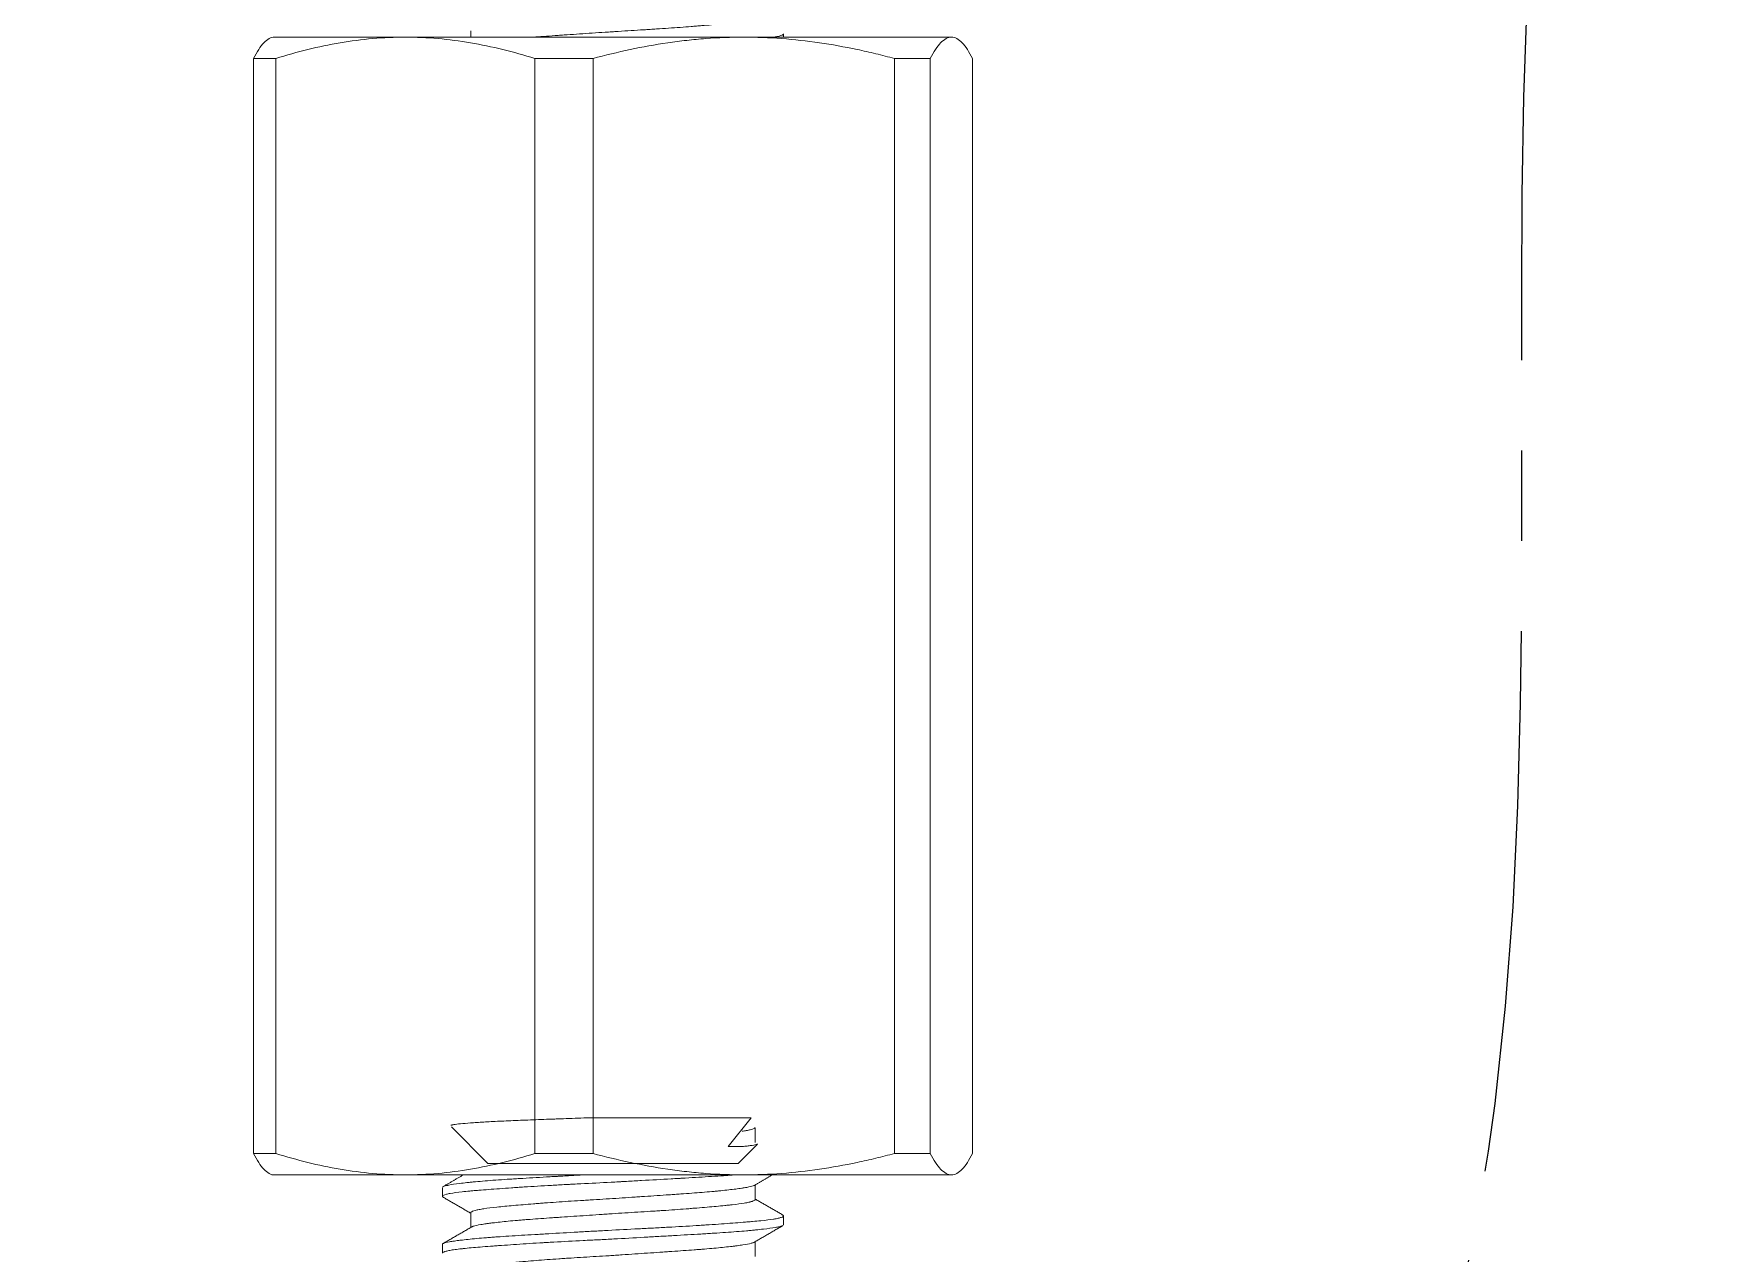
# Model space of a CAD drawing. Extents: x 9509 to 10103, y -14876 to -14456.
# Drawn here: x 9854.39 to 9883.91, y -14807.22 to -14785.78 of the extents above; entities that cross this region are included whole.
import ezdxf

# ---------------------------------------------------------------- set-up
doc = ezdxf.new("R2010")
doc.units = 0
doc.header["$MEASUREMENT"] = 0
doc.linetypes.add('CENTER2', pattern=[28.575, 19.05, -3.175, 3.175, -3.175])
doc.linetypes.add('HIDDEN2', pattern=[4.7625, 3.175, -1.5875])
doc.layers.add('1', color=4, linetype='HIDDEN2')
doc.layers.add('CENTER', color=1, linetype='CENTER2')

msp = doc.modelspace()

# ---------------------------------------------------------------- linework, layer by layer
at = {"layer": '1', "color": 7, "linetype": 'Continuous', "lineweight": 18}
for p, q in [((9870.53, -14785.841), (9858.632, -14785.841)), ((9862.081, -14785.728), (9862.081, -14785.841)), ((9867.581, -14785.841), (9867.581, -14785.784)), ((9858.259, -14805.465), (9858.259, -14786.216)), ((9858.655, -14786.216), (9858.259, -14786.216)), ((9858.655, -14805.465), (9858.655, -14786.216)), ((9864.231, -14786.216), (9863.206, -14786.216)), ((9863.206, -14805.465), (9863.206, -14786.216)), ((9864.231, -14805.465), (9864.231, -14786.216)), ((9870.157, -14786.216), (9869.528, -14786.216)), ((9869.528, -14805.465), (9869.528, -14786.216)), ((9870.157, -14805.465), (9870.157, -14786.216)), ((9870.904, -14805.465), (9870.904, -14786.216)), ((9864.071, -14804.841), (9867.009, -14804.841)), ((9867.009, -14804.841), (9866.605, -14805.341)), ((9861.74, -14804.999), (9862.381, -14805.641)), ((9867.081, -14805.274), (9867.081, -14805.012)), ((9858.655, -14805.465), (9858.259, -14805.465)), ((9864.231, -14805.465), (9863.206, -14805.465)), ((9866.875, -14805.341), (9866.605, -14805.341)), ((9866.781, -14805.641), (9867.115, -14805.307)), ((9870.157, -14805.465), (9869.528, -14805.465)), ((9862.381, -14805.641), (9866.781, -14805.641)), ((9858.581, -14805.841), (9860.931, -14805.841)), ((9860.931, -14805.841), (9866.88, -14805.841)), ((9861.581, -14806.063), (9861.581, -14806.218)), ((9866.88, -14805.841), (9870.53, -14805.841)), ((9867.081, -14806.274), (9867.081, -14806.016)), ((9862.081, -14806.507), (9862.081, -14806.765)), ((9867.581, -14806.718), (9867.581, -14806.562)), ((9861.581, -14807.063), (9861.581, -14807.218)), ((9867.081, -14807.274), (9867.081, -14807.016))]:
    msp.add_line(p, q, dxfattribs=at)
for points, knots in [([(9863.181, -14785.841), (9863.239, -14785.836), (9863.299, -14785.832), (9863.426, -14785.823), (9863.511, -14785.817), (9863.599, -14785.811), (9863.634, -14785.808), (9863.652, -14785.807), (9863.705, -14785.804), (9863.741, -14785.801), (9863.921, -14785.789), (9864.068, -14785.779), (9864.293, -14785.764), (9864.368, -14785.759), (9864.464, -14785.752), (9864.483, -14785.751), (9864.521, -14785.749), (9864.54, -14785.747), (9864.597, -14785.744), (9864.635, -14785.741), (9864.825, -14785.729), (9864.975, -14785.72), (9865.16, -14785.709), (9865.197, -14785.706), (9865.271, -14785.702), (9865.308, -14785.699), (9865.417, -14785.692), (9865.488, -14785.688), (9865.697, -14785.673), (9865.831, -14785.663), (9865.989, -14785.651), (9866.021, -14785.648), (9866.083, -14785.643), (9866.113, -14785.641), (9866.202, -14785.633), (9866.259, -14785.628), (9866.423, -14785.614), (9866.522, -14785.604), (9866.634, -14785.593), (9866.655, -14785.59), (9866.697, -14785.586), (9866.717, -14785.583), (9866.775, -14785.576), (9866.845, -14785.567), (9866.904, -14785.557), (9866.943, -14785.55), (9866.955, -14785.547), (9866.978, -14785.542), (9866.988, -14785.54), (9867.037, -14785.527), (9867.063, -14785.517), (9867.079, -14785.503), (9867.081, -14785.499), (9867.081, -14785.495)], [0.2846428, 0.2846428, 0.2846428, 0.2846428, 0.3126218, 0.3126218, 0.3427278, 0.3502543, 0.3502543, 0.3577808, 0.3577808, 0.3728338, 0.3728338, 0.4330458, 0.4330458, 0.4631519, 0.4631519, 0.4706784, 0.4706784, 0.4782049, 0.4782049, 0.4932579, 0.4932579, 0.5534699, 0.5534699, 0.5685229, 0.5685229, 0.5835759, 0.5835759, 0.6136819, 0.6136819, 0.6738939, 0.6738939, 0.6889469, 0.6889469, 0.7039999, 0.7039999, 0.7341059, 0.7341059, 0.794318, 0.794318, 0.809371, 0.809371, 0.824424, 0.824424, 0.85453, 0.884636, 0.884636, 0.899689, 0.899689, 0.914742, 0.914742, 0.974954, 0.974954, 1, 1, 1, 1]), ([(9858.259, -14786.216), (9858.321, -14786.098), (9858.383, -14786.004), (9858.476, -14785.907), (9858.507, -14785.882), (9858.57, -14785.849), (9858.601, -14785.841), (9858.632, -14785.841)], [0, 0, 0, 0, 0.5, 0.5, 0.75, 0.75, 1, 1, 1, 1]), ([(9860.931, -14785.841), (9860.74, -14785.841), (9860.549, -14785.849), (9860.165, -14785.882), (9859.974, -14785.907), (9859.404, -14786.004), (9859.028, -14786.099), (9858.655, -14786.216)], [0, 0, 0, 0, 0.25, 0.25, 0.5, 0.5, 1, 1, 1, 1]), ([(9863.206, -14786.216), (9862.831, -14786.098), (9862.455, -14786.004), (9861.886, -14785.907), (9861.696, -14785.882), (9861.314, -14785.849), (9861.123, -14785.841), (9860.931, -14785.841)], [0, 0, 0, 0, 0.5, 0.5, 0.75, 0.75, 1, 1, 1, 1]), ([(9866.88, -14785.841), (9866.657, -14785.841), (9866.435, -14785.849), (9866.1, -14785.874), (9865.989, -14785.884), (9865.821, -14785.903), (9865.765, -14785.91), (9865.654, -14785.924), (9865.152, -14785.993), (9864.661, -14786.1), (9864.231, -14786.216)], [0, 0, 0, 0, 0.25, 0.25, 0.375, 0.375, 0.4375, 0.4375, 0.5, 1, 1, 1, 1]), ([(9869.528, -14786.216), (9869.42, -14786.187), (9869.257, -14786.145), (9869.092, -14786.106), (9868.982, -14786.081), (9868.927, -14786.069), (9868.652, -14786.011), (9868.431, -14785.971), (9867.989, -14785.907), (9867.768, -14785.882), (9867.324, -14785.849), (9867.102, -14785.841), (9866.88, -14785.841)], [0, 0, 0, 0, 0.125, 0.1875, 0.1875, 0.25, 0.25, 0.5, 0.5, 0.75, 0.75, 1, 1, 1, 1]), ([(9867.404, -14785.841), (9867.444, -14785.834), (9867.477, -14785.828), (9867.524, -14785.816), (9867.54, -14785.811), (9867.556, -14785.805), (9867.559, -14785.804), (9867.564, -14785.801), (9867.571, -14785.797), (9867.576, -14785.794), (9867.58, -14785.789), (9867.581, -14785.786), (9867.581, -14785.784)], [0.8021387, 0.8021387, 0.8021387, 0.8021387, 0.8700665, 0.8700665, 0.9214645, 0.9214645, 0.9343141, 0.9343141, 0.9471636, 0.9728626, 0.9728626, 1, 1, 1, 1]), ([(9870.53, -14785.841), (9870.499, -14785.841), (9870.468, -14785.849), (9870.405, -14785.882), (9870.373, -14785.907), (9870.28, -14786.004), (9870.218, -14786.099), (9870.157, -14786.216)], [0, 0, 0, 0, 0.25, 0.25, 0.5, 0.5, 1, 1, 1, 1]), ([(9870.904, -14786.216), (9870.842, -14786.098), (9870.78, -14786.004), (9870.687, -14785.907), (9870.656, -14785.882), (9870.593, -14785.849), (9870.562, -14785.841), (9870.53, -14785.841)], [0, 0, 0, 0, 0.5, 0.5, 0.75, 0.75, 1, 1, 1, 1]), ([(9861.729, -14804.97), (9861.733, -14804.968), (9861.739, -14804.967), (9861.751, -14804.964), (9861.756, -14804.962), (9861.768, -14804.96), (9861.775, -14804.959), (9861.812, -14804.953), (9861.852, -14804.948), (9861.95, -14804.938), (9862.009, -14804.933), (9862.094, -14804.927), (9862.112, -14804.926), (9862.148, -14804.923), (9862.205, -14804.919), (9862.265, -14804.915), (9862.393, -14804.908), (9862.486, -14804.903), (9862.637, -14804.896), (9862.69, -14804.893), (9862.799, -14804.889), (9862.854, -14804.886), (9863.026, -14804.879), (9863.145, -14804.875), (9863.332, -14804.868), (9863.396, -14804.865), (9863.494, -14804.862), (9863.526, -14804.861), (9863.593, -14804.858), (9863.626, -14804.857), (9863.794, -14804.851), (9863.931, -14804.846), (9864.071, -14804.841)], [0, 0, 0, 0, 0.043439, 0.043439, 0.071573, 0.071573, 0.099707, 0.099707, 0.212244, 0.212244, 0.32478, 0.32478, 0.352914, 0.352914, 0.381048, 0.437317, 0.437317, 0.549853, 0.549853, 0.606122, 0.606122, 0.66239, 0.66239, 0.774927, 0.774927, 0.831195, 0.831195, 0.859329, 0.859329, 0.887463, 0.887463, 1, 1, 1, 1]), ([(9867.081, -14805.011), (9867.079, -14805.014), (9867.077, -14805.017), (9867.06, -14805.03), (9867.034, -14805.039), (9866.984, -14805.051), (9866.974, -14805.053), (9866.95, -14805.058), (9866.938, -14805.06), (9866.903, -14805.066), (9866.879, -14805.07), (9866.853, -14805.074)], [0, 0, 0, 0, 0.146422, 0.146422, 0.592853, 0.592853, 0.704461, 0.704461, 0.816069, 0.816069, 1, 1, 1, 1]), ([(9858.259, -14805.465), (9858.321, -14805.583), (9858.383, -14805.677), (9858.476, -14805.774), (9858.507, -14805.799), (9858.57, -14805.832), (9858.601, -14805.841), (9858.632, -14805.841)], [0, 0, 0, 0, 0.5, 0.5, 0.75, 0.75, 1, 1, 1, 1]), ([(9860.931, -14805.841), (9860.74, -14805.841), (9860.549, -14805.832), (9860.165, -14805.799), (9859.974, -14805.774), (9859.404, -14805.677), (9859.028, -14805.582), (9858.655, -14805.465)], [0, 0, 0, 0, 0.25, 0.25, 0.5, 0.5, 1, 1, 1, 1]), ([(9863.206, -14805.465), (9862.831, -14805.583), (9862.455, -14805.677), (9861.886, -14805.774), (9861.696, -14805.799), (9861.314, -14805.832), (9861.123, -14805.841), (9860.931, -14805.841)], [0, 0, 0, 0, 0.5, 0.5, 0.75, 0.75, 1, 1, 1, 1]), ([(9866.88, -14805.841), (9866.657, -14805.841), (9866.435, -14805.832), (9866.1, -14805.807), (9865.989, -14805.797), (9865.821, -14805.778), (9865.765, -14805.771), (9865.654, -14805.757), (9865.152, -14805.688), (9864.661, -14805.581), (9864.231, -14805.465)], [0, 0, 0, 0, 0.25, 0.25, 0.375, 0.375, 0.4375, 0.4375, 0.5, 1, 1, 1, 1]), ([(9866.875, -14805.341), (9866.906, -14805.338), (9866.934, -14805.335), (9866.972, -14805.33), (9866.984, -14805.329), (9867.007, -14805.326), (9867.018, -14805.325), (9867.067, -14805.317), (9867.094, -14805.311), (9867.117, -14805.303), (9867.121, -14805.301), (9867.124, -14805.298)], [0, 0, 0, 0, 0.206312, 0.206312, 0.309467, 0.309467, 0.412623, 0.412623, 0.825246, 0.825246, 1, 1, 1, 1]), ([(9869.528, -14805.465), (9869.42, -14805.495), (9869.257, -14805.536), (9869.092, -14805.575), (9868.982, -14805.6), (9868.927, -14805.612), (9868.652, -14805.67), (9868.431, -14805.71), (9867.989, -14805.774), (9867.768, -14805.799), (9867.324, -14805.832), (9867.102, -14805.841), (9866.88, -14805.841)], [0, 0, 0, 0, 0.125, 0.1875, 0.1875, 0.25, 0.25, 0.5, 0.5, 0.75, 0.75, 1, 1, 1, 1]), ([(9870.53, -14805.841), (9870.499, -14805.841), (9870.468, -14805.832), (9870.405, -14805.799), (9870.373, -14805.774), (9870.28, -14805.677), (9870.218, -14805.582), (9870.157, -14805.465)], [0, 0, 0, 0, 0.25, 0.25, 0.5, 0.5, 1, 1, 1, 1]), ([(9870.904, -14805.465), (9870.842, -14805.583), (9870.78, -14805.677), (9870.687, -14805.774), (9870.656, -14805.799), (9870.593, -14805.832), (9870.562, -14805.841), (9870.53, -14805.841)], [0, 0, 0, 0, 0.5, 0.5, 0.75, 0.75, 1, 1, 1, 1]), ([(9866.744, -14805.84), (9866.737, -14805.841), (9866.731, -14805.841), (9866.693, -14805.844), (9866.661, -14805.847), (9866.611, -14805.85), (9866.595, -14805.851), (9866.561, -14805.854), (9866.544, -14805.855), (9866.39, -14805.865), (9866.244, -14805.874), (9866.013, -14805.888), (9865.934, -14805.892), (9865.832, -14805.898), (9865.811, -14805.899), (9865.77, -14805.902), (9865.749, -14805.903), (9865.687, -14805.907), (9865.645, -14805.909), (9865.434, -14805.921), (9865.261, -14805.931), (9864.997, -14805.946), (9864.908, -14805.951), (9864.796, -14805.957), (9864.773, -14805.958), (9864.728, -14805.961), (9864.661, -14805.965), (9864.593, -14805.968), (9864.37, -14805.98), (9864.192, -14805.989), (9863.973, -14806), (9863.907, -14806.004), (9863.841, -14806.007), (9863.798, -14806.009), (9863.776, -14806.01), (9863.667, -14806.016), (9863.582, -14806.021), (9863.332, -14806.035), (9863.173, -14806.044), (9862.981, -14806.057), (9862.943, -14806.059), (9862.887, -14806.063), (9862.869, -14806.064), (9862.832, -14806.067), (9862.741, -14806.073), (9862.654, -14806.079), (9862.52, -14806.089), (9862.457, -14806.094), (9862.334, -14806.103), (9862.276, -14806.108), (9862.193, -14806.114), (9862.166, -14806.117), (9862.113, -14806.121), (9862.088, -14806.123), (9862.015, -14806.13), (9861.97, -14806.135), (9861.845, -14806.149), (9861.776, -14806.158), (9861.708, -14806.17), (9861.695, -14806.173), (9861.672, -14806.178), (9861.661, -14806.18), (9861.632, -14806.188), (9861.602, -14806.198), (9861.587, -14806.208), (9861.58, -14806.218), (9861.581, -14806.222), (9861.588, -14806.229), (9861.592, -14806.232), (9861.597, -14806.234)], [0, 0, 0, 0, 0.003762, 0.003762, 0.021846, 0.021846, 0.030888, 0.030888, 0.039931, 0.039931, 0.112269, 0.112269, 0.148438, 0.148438, 0.15748, 0.15748, 0.166522, 0.166522, 0.184607, 0.184607, 0.256945, 0.256945, 0.293114, 0.293114, 0.302156, 0.302156, 0.311198, 0.329283, 0.329283, 0.401621, 0.401621, 0.419705, 0.428747, 0.428747, 0.43779, 0.43779, 0.473959, 0.473959, 0.546297, 0.546297, 0.564381, 0.564381, 0.573423, 0.573423, 0.582465, 0.618634, 0.618634, 0.654803, 0.654803, 0.690972, 0.690972, 0.709057, 0.709057, 0.727141, 0.727141, 0.76331, 0.76331, 0.835648, 0.835648, 0.853733, 0.853733, 0.871817, 0.871817, 0.907986, 0.944155, 0.944155, 0.980324, 0.980324, 1, 1, 1, 1]), ([(9861.595, -14806.048), (9861.595, -14806.047), (9861.604, -14806.043), (9861.616, -14806.038), (9861.641, -14806.032), (9861.651, -14806.029), (9861.666, -14806.026), (9861.672, -14806.025), (9861.683, -14806.022), (9861.689, -14806.021), (9861.744, -14806.011), (9861.808, -14806.002), (9861.925, -14805.987), (9861.968, -14805.982), (9862.026, -14805.976), (9862.038, -14805.975), (9862.063, -14805.973), (9862.075, -14805.971), (9862.113, -14805.968), (9862.138, -14805.965), (9862.271, -14805.953), (9862.389, -14805.943), (9862.584, -14805.929), (9862.652, -14805.924), (9862.741, -14805.918), (9862.758, -14805.917), (9862.795, -14805.915), (9862.849, -14805.912), (9862.904, -14805.908), (9863.092, -14805.897), (9863.249, -14805.888), (9863.456, -14805.876), (9863.518, -14805.872), (9863.582, -14805.869), (9863.624, -14805.866), (9863.646, -14805.865), (9863.753, -14805.859), (9863.84, -14805.854), (9863.977, -14805.846), (9864.028, -14805.843), (9864.078, -14805.84)], [0, 0, 0, 0, 0.001095, 0.069626, 0.069626, 0.103891, 0.103891, 0.121024, 0.121024, 0.138156, 0.138156, 0.275218, 0.275218, 0.343749, 0.343749, 0.360882, 0.360882, 0.378014, 0.378014, 0.41228, 0.41228, 0.549341, 0.549341, 0.617872, 0.617872, 0.635005, 0.635005, 0.652137, 0.686403, 0.686403, 0.823464, 0.823464, 0.85773, 0.874863, 0.874863, 0.891995, 0.891995, 0.960526, 0.960526, 1, 1, 1, 1]), ([(9867.071, -14806.022), (9867.065, -14806.026), (9867.057, -14806.03), (9867.021, -14806.043), (9866.983, -14806.052), (9866.919, -14806.064), (9866.905, -14806.066), (9866.883, -14806.07), (9866.875, -14806.071), (9866.86, -14806.073), (9866.852, -14806.074), (9866.812, -14806.08), (9866.776, -14806.085), (9866.662, -14806.1), (9866.575, -14806.11), (9866.463, -14806.121), (9866.451, -14806.123), (9866.425, -14806.125), (9866.412, -14806.126), (9866.373, -14806.13), (9866.346, -14806.132), (9866.264, -14806.14), (9866.208, -14806.144), (9866.032, -14806.158), (9865.906, -14806.167), (9865.755, -14806.178), (9865.739, -14806.179), (9865.705, -14806.182), (9865.654, -14806.185), (9865.602, -14806.189), (9865.498, -14806.196), (9865.357, -14806.206), (9865.211, -14806.216), (9865.101, -14806.223), (9865.064, -14806.226), (9864.989, -14806.231), (9864.951, -14806.233), (9864.838, -14806.241), (9864.763, -14806.246), (9864.612, -14806.256), (9864.537, -14806.26), (9864.386, -14806.27), (9864.311, -14806.274), (9864.198, -14806.281), (9864.161, -14806.284), (9864.086, -14806.288), (9864.049, -14806.291), (9863.864, -14806.302), (9863.721, -14806.311), (9863.514, -14806.326), (9863.446, -14806.331), (9863.346, -14806.338), (9863.313, -14806.341), (9863.248, -14806.346), (9863.216, -14806.348), (9863.059, -14806.361), (9862.942, -14806.371), (9862.78, -14806.385), (9862.728, -14806.39), (9862.629, -14806.399), (9862.583, -14806.404), (9862.452, -14806.418), (9862.377, -14806.427), (9862.297, -14806.439), (9862.282, -14806.441), (9862.253, -14806.446), (9862.239, -14806.449), (9862.201, -14806.456), (9862.179, -14806.461), (9862.123, -14806.476), (9862.098, -14806.486), (9862.085, -14806.498), (9862.083, -14806.501), (9862.082, -14806.505), (9862.081, -14806.506), (9862.081, -14806.507)], [0, 0, 0, 0, 0.024331, 0.024331, 0.083969, 0.083969, 0.098878, 0.098878, 0.106333, 0.106333, 0.113787, 0.113787, 0.143606, 0.143606, 0.203243, 0.203243, 0.210698, 0.210698, 0.218153, 0.218153, 0.233062, 0.233062, 0.262881, 0.262881, 0.322518, 0.322518, 0.329973, 0.329973, 0.337427, 0.352337, 0.352337, 0.382155, 0.411974, 0.411974, 0.426883, 0.426883, 0.441793, 0.441793, 0.471611, 0.471611, 0.50143, 0.50143, 0.531249, 0.531249, 0.546158, 0.546158, 0.561067, 0.561067, 0.620705, 0.620705, 0.650523, 0.650523, 0.665433, 0.665433, 0.680342, 0.680342, 0.739979, 0.739979, 0.769798, 0.769798, 0.799617, 0.799617, 0.859254, 0.859254, 0.874163, 0.874163, 0.889073, 0.889073, 0.918891, 0.918891, 0.978529, 0.978529, 0.993438, 0.993438, 1, 1, 1, 1]), ([(9862.096, -14806.757), (9862.1, -14806.754), (9862.105, -14806.752), (9862.113, -14806.749), (9862.116, -14806.748), (9862.123, -14806.746), (9862.126, -14806.744), (9862.16, -14806.734), (9862.203, -14806.725), (9862.287, -14806.71), (9862.326, -14806.704), (9862.37, -14806.698), (9862.388, -14806.696), (9862.398, -14806.694), (9862.426, -14806.691), (9862.445, -14806.688), (9862.547, -14806.676), (9862.639, -14806.666), (9862.792, -14806.651), (9862.846, -14806.646), (9862.917, -14806.64), (9862.932, -14806.639), (9862.961, -14806.636), (9863.004, -14806.633), (9863.049, -14806.629), (9863.201, -14806.618), (9863.329, -14806.609), (9863.499, -14806.597), (9863.534, -14806.594), (9863.603, -14806.589), (9863.639, -14806.587), (9863.746, -14806.58), (9863.818, -14806.575), (9864.036, -14806.56), (9864.184, -14806.55), (9864.374, -14806.537), (9864.412, -14806.535), (9864.488, -14806.53), (9864.527, -14806.527), (9864.641, -14806.52), (9864.717, -14806.515), (9864.943, -14806.501), (9865.092, -14806.492), (9865.276, -14806.48), (9865.313, -14806.478), (9865.386, -14806.473), (9865.421, -14806.471), (9865.528, -14806.464), (9865.667, -14806.454), (9865.801, -14806.444), (9865.898, -14806.437), (9865.946, -14806.433), (9865.994, -14806.429), (9866.025, -14806.427), (9866.041, -14806.426), (9866.18, -14806.414), (9866.293, -14806.404), (9866.449, -14806.39), (9866.499, -14806.385), (9866.569, -14806.378), (9866.592, -14806.376), (9866.626, -14806.372), (9866.637, -14806.371), (9866.658, -14806.369), (9866.669, -14806.368), (9866.762, -14806.357), (9866.832, -14806.348), (9866.919, -14806.333), (9866.952, -14806.327), (9866.979, -14806.321), (9866.99, -14806.318), (9866.995, -14806.317), (9867.009, -14806.313), (9867.018, -14806.311), (9867.058, -14806.298), (9867.076, -14806.288), (9867.081, -14806.276), (9867.081, -14806.275), (9867.081, -14806.273)], [0, 0, 0, 0, 0.013796, 0.013796, 0.021294, 0.021294, 0.028792, 0.028792, 0.088772, 0.088772, 0.118763, 0.126261, 0.126261, 0.133758, 0.133758, 0.148753, 0.148753, 0.208734, 0.208734, 0.238725, 0.238725, 0.246222, 0.246222, 0.25372, 0.268715, 0.268715, 0.328696, 0.328696, 0.343691, 0.343691, 0.358687, 0.358687, 0.388677, 0.388677, 0.448658, 0.448658, 0.463653, 0.463653, 0.478648, 0.478648, 0.508639, 0.508639, 0.56862, 0.56862, 0.583615, 0.583615, 0.59861, 0.59861, 0.628601, 0.658591, 0.658591, 0.673586, 0.681084, 0.681084, 0.688582, 0.688582, 0.748562, 0.748562, 0.778553, 0.778553, 0.793548, 0.793548, 0.801046, 0.801046, 0.808543, 0.808543, 0.868524, 0.868524, 0.898515, 0.906012, 0.906012, 0.91351, 0.91351, 0.928505, 0.928505, 0.988486, 0.988486, 1, 1, 1, 1]), ([(9861.581, -14807.062), (9861.581, -14807.061), (9861.582, -14807.06), (9861.583, -14807.057), (9861.586, -14807.053), (9861.591, -14807.05), (9861.594, -14807.048), (9861.597, -14807.047), (9861.619, -14807.036), (9861.654, -14807.027), (9861.73, -14807.014), (9861.759, -14807.009), (9861.809, -14807.002), (9861.826, -14807), (9861.863, -14806.995), (9861.883, -14806.993), (9861.984, -14806.98), (9862.079, -14806.97), (9862.24, -14806.956), (9862.297, -14806.951), (9862.387, -14806.943), (9862.418, -14806.941), (9862.482, -14806.936), (9862.514, -14806.934), (9862.68, -14806.922), (9862.821, -14806.913), (9863.047, -14806.9), (9863.125, -14806.895), (9863.245, -14806.888), (9863.286, -14806.886), (9863.368, -14806.881), (9863.409, -14806.878), (9863.616, -14806.867), (9863.787, -14806.857), (9864.049, -14806.842), (9864.138, -14806.837), (9864.317, -14806.827), (9864.407, -14806.822), (9864.675, -14806.807), (9864.853, -14806.798), (9865.075, -14806.787), (9865.119, -14806.785), (9865.207, -14806.78), (9865.252, -14806.778), (9865.383, -14806.771), (9865.469, -14806.766), (9865.723, -14806.753), (9865.885, -14806.743), (9866.082, -14806.731), (9866.12, -14806.728), (9866.178, -14806.725), (9866.197, -14806.723), (9866.235, -14806.721), (9866.329, -14806.715), (9866.49, -14806.704), (9866.622, -14806.694), (9866.749, -14806.684), (9866.81, -14806.68), (9866.883, -14806.674), (9866.898, -14806.673), (9866.926, -14806.67), (9866.94, -14806.669), (9866.981, -14806.666), (9867.008, -14806.664), (9867.086, -14806.657), (9867.134, -14806.652), (9867.268, -14806.639), (9867.343, -14806.629), (9867.412, -14806.618), (9867.419, -14806.617), (9867.434, -14806.615), (9867.454, -14806.611), (9867.473, -14806.607), (9867.507, -14806.6), (9867.544, -14806.59), (9867.566, -14806.58), (9867.576, -14806.572), (9867.58, -14806.569), (9867.581, -14806.565), (9867.581, -14806.563), (9867.581, -14806.561), (9867.58, -14806.555), (9867.574, -14806.551), (9867.564, -14806.546)], [0, 0, 0, 0, 0.005079, 0.005079, 0.018883, 0.025784, 0.025784, 0.032686, 0.032686, 0.087898, 0.087898, 0.115504, 0.115504, 0.129307, 0.129307, 0.14311, 0.14311, 0.198322, 0.198322, 0.225928, 0.225928, 0.239731, 0.239731, 0.253534, 0.253534, 0.308746, 0.308746, 0.336352, 0.336352, 0.350155, 0.350155, 0.363958, 0.363958, 0.41917, 0.41917, 0.446776, 0.446776, 0.474382, 0.474382, 0.529594, 0.529594, 0.543397, 0.543397, 0.5572, 0.5572, 0.584806, 0.584806, 0.640018, 0.640018, 0.653821, 0.653821, 0.660722, 0.660722, 0.667624, 0.69523, 0.722836, 0.722836, 0.750442, 0.750442, 0.757343, 0.757343, 0.764245, 0.764245, 0.778048, 0.778048, 0.805654, 0.805654, 0.860866, 0.860866, 0.867767, 0.867767, 0.874669, 0.888472, 0.888472, 0.916078, 0.943684, 0.943684, 0.957487, 0.964389, 0.964389, 0.97129, 0.97129, 1, 1, 1, 1]), ([(9867.568, -14806.733), (9867.564, -14806.735), (9867.55, -14806.742), (9867.527, -14806.748), (9867.497, -14806.755), (9867.486, -14806.758), (9867.462, -14806.762), (9867.449, -14806.764), (9867.38, -14806.776), (9867.31, -14806.785), (9867.184, -14806.8), (9867.138, -14806.805), (9867.064, -14806.812), (9867.038, -14806.815), (9866.985, -14806.82), (9866.958, -14806.822), (9866.874, -14806.83), (9866.816, -14806.835), (9866.693, -14806.844), (9866.628, -14806.849), (9866.494, -14806.858), (9866.424, -14806.863), (9866.315, -14806.869), (9866.278, -14806.872), (9866.203, -14806.876), (9866.165, -14806.879), (9865.973, -14806.89), (9865.813, -14806.899), (9865.562, -14806.914), (9865.477, -14806.919), (9865.346, -14806.926), (9865.303, -14806.929), (9865.215, -14806.934), (9865.171, -14806.936), (9864.951, -14806.949), (9864.774, -14806.959), (9864.55, -14806.97), (9864.505, -14806.973), (9864.415, -14806.978), (9864.37, -14806.98), (9864.235, -14806.987), (9864.146, -14806.991), (9863.883, -14807.005), (9863.71, -14807.014), (9863.5, -14807.025), (9863.458, -14807.028), (9863.396, -14807.031), (9863.375, -14807.032), (9863.334, -14807.035), (9863.232, -14807.041), (9863.133, -14807.047), (9862.903, -14807.062), (9862.758, -14807.072), (9862.604, -14807.083), (9862.587, -14807.084), (9862.554, -14807.086), (9862.537, -14807.088), (9862.488, -14807.091), (9862.456, -14807.094), (9862.363, -14807.101), (9862.303, -14807.105), (9862.135, -14807.119), (9862.036, -14807.128), (9861.938, -14807.138), (9861.928, -14807.14), (9861.907, -14807.142), (9861.877, -14807.145), (9861.848, -14807.149), (9861.795, -14807.156), (9861.731, -14807.166), (9861.682, -14807.175), (9861.651, -14807.183), (9861.637, -14807.187), (9861.626, -14807.19), (9861.618, -14807.193), (9861.615, -14807.194), (9861.599, -14807.2), (9861.59, -14807.205), (9861.583, -14807.213), (9861.582, -14807.216), (9861.581, -14807.218)], [0, 0, 0, 0, 0.013182, 0.042608, 0.042608, 0.057321, 0.057321, 0.072034, 0.072034, 0.130885, 0.130885, 0.16031, 0.16031, 0.175023, 0.175023, 0.189736, 0.189736, 0.219161, 0.219161, 0.248587, 0.248587, 0.278013, 0.278013, 0.292725, 0.292725, 0.307438, 0.307438, 0.366289, 0.366289, 0.395715, 0.395715, 0.410428, 0.410428, 0.425141, 0.425141, 0.483992, 0.483992, 0.498704, 0.498704, 0.513417, 0.513417, 0.542843, 0.542843, 0.601694, 0.601694, 0.616407, 0.616407, 0.623763, 0.623763, 0.63112, 0.660545, 0.660545, 0.719396, 0.719396, 0.726753, 0.726753, 0.734109, 0.734109, 0.748822, 0.748822, 0.778247, 0.778247, 0.837099, 0.837099, 0.844455, 0.844455, 0.851811, 0.866524, 0.866524, 0.89595, 0.925375, 0.925375, 0.940088, 0.947445, 0.947445, 0.954801, 0.954801, 0.984227, 0.984227, 1, 1, 1, 1]), ([(9867.066, -14807.025), (9867.063, -14807.027), (9867.059, -14807.028), (9867.049, -14807.032), (9867.043, -14807.035), (9867.029, -14807.039), (9867.02, -14807.042), (9866.976, -14807.053), (9866.927, -14807.063), (9866.836, -14807.077), (9866.802, -14807.082), (9866.746, -14807.089), (9866.727, -14807.092), (9866.687, -14807.097), (9866.666, -14807.099), (9866.559, -14807.112), (9866.463, -14807.122), (9866.304, -14807.136), (9866.248, -14807.141), (9866.175, -14807.147), (9866.161, -14807.148), (9866.131, -14807.15), (9866.086, -14807.154), (9866.04, -14807.157), (9865.885, -14807.169), (9865.754, -14807.178), (9865.582, -14807.19), (9865.53, -14807.194), (9865.476, -14807.197), (9865.441, -14807.2), (9865.423, -14807.201), (9865.333, -14807.207), (9865.26, -14807.212), (9865.041, -14807.227), (9864.892, -14807.237), (9864.703, -14807.25), (9864.665, -14807.252), (9864.608, -14807.256), (9864.589, -14807.257), (9864.551, -14807.259), (9864.532, -14807.261), (9864.437, -14807.267), (9864.361, -14807.271), (9864.137, -14807.285), (9863.989, -14807.294), (9863.808, -14807.306), (9863.772, -14807.308), (9863.7, -14807.313), (9863.664, -14807.315), (9863.559, -14807.323), (9863.491, -14807.327), (9863.291, -14807.342), (9863.164, -14807.352), (9863.014, -14807.365), (9862.984, -14807.367), (9862.926, -14807.372), (9862.898, -14807.375), (9862.816, -14807.382), (9862.763, -14807.387), (9862.663, -14807.396), (9862.616, -14807.401), (9862.548, -14807.408), (9862.526, -14807.41), (9862.484, -14807.415), (9862.463, -14807.417), (9862.365, -14807.429), (9862.299, -14807.438), (9862.218, -14807.453), (9862.195, -14807.458), (9862.164, -14807.465), (9862.154, -14807.467), (9862.137, -14807.473), (9862.129, -14807.475), (9862.096, -14807.488), (9862.082, -14807.497), (9862.081, -14807.507)], [0, 0, 0, 0, 0.011277, 0.011277, 0.026272, 0.026272, 0.041267, 0.041267, 0.101248, 0.101248, 0.131238, 0.131238, 0.146233, 0.146233, 0.161229, 0.161229, 0.22121, 0.22121, 0.2512, 0.2512, 0.258698, 0.258698, 0.266195, 0.28119, 0.28119, 0.341171, 0.341171, 0.356166, 0.363664, 0.363664, 0.371162, 0.371162, 0.401152, 0.401152, 0.461133, 0.461133, 0.476128, 0.476128, 0.483626, 0.483626, 0.491123, 0.491123, 0.521114, 0.521114, 0.581095, 0.581095, 0.59609, 0.59609, 0.611085, 0.611085, 0.641076, 0.641076, 0.701056, 0.701056, 0.716052, 0.716052, 0.731047, 0.731047, 0.761037, 0.761037, 0.791028, 0.791028, 0.806023, 0.806023, 0.821018, 0.821018, 0.880999, 0.880999, 0.910989, 0.910989, 0.925985, 0.925985, 0.94098, 0.94098, 1, 1, 1, 1])]:
    msp.add_open_spline(points, degree=3, knots=knots, dxfattribs=at)
for points in [[(9861.952, -14805.841), (9861.769, -14805.946), (9861.587, -14806.052)], [(9867.064, -14806.026), (9867.224, -14805.933), (9867.383, -14805.841)], [(9861.589, -14806.23), (9861.835, -14806.373), (9862.081, -14806.516)], [(9867.572, -14806.55), (9867.327, -14806.408), (9867.081, -14806.266)], [(9862.1, -14806.755), (9861.842, -14806.904), (9861.585, -14807.054)], [(9867.06, -14807.028), (9867.317, -14806.879), (9867.574, -14806.73)]]:
    msp.add_open_spline(points, degree=2, dxfattribs=at)
at = {"layer": 'CENTER', "color": 1, "linetype": 'CENTER2', "ltscale": 0.5}
msp.add_spline([(9903.807, -14792.055, 0), (9899.001, -14775.489, 0), (9887.021, -14772.315, 0), (9874.41, -14816.647, 0), (9860.716, -14818.418, 0), (9853.484, -14791.396, 0), (9853.544, -14780.841)], degree=3, dxfattribs=at)

doc.saveas('drawing.dxf')
